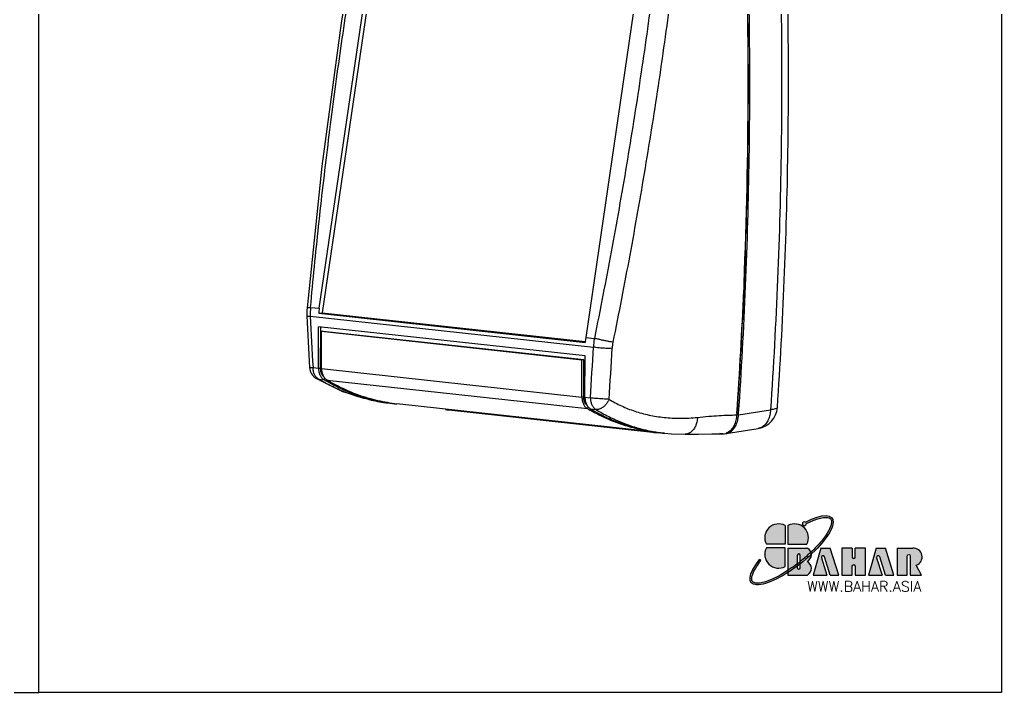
# Model space of a CAD drawing. Header units: millimetres. Extents: x -25 to 785, y -3301 to -3016.
# Drawn here: x 151.4 to 334.6, y -3272 to -3146.4 of the extents above; entities that cross this region are included whole.
import ezdxf
from ezdxf.enums import TextEntityAlignment as Align

# ---------------------------------------------------------------- set-up
doc = ezdxf.new("R2010")
doc.units = ezdxf.units.MM
doc.layers.add('from', color=7, linetype='Continuous')
doc.styles.add('BAHAR', font='romand.shx', dxfattribs={"width": 1.2, "bigfont": 'whgdtxt.shx'})

# ---------------------------------------------------------------- blocks, each defined once
blk = doc.blocks.new('*u3')
at = {"color": 7}
for p, q in [((-50.18124007318704, -51.37480355299977), (-33.344291864387, 63.39615990730044)), ((-32.58927541838705, 63.31348379130031), (-49.56099628898698, -52.37617277489971)), ((25.16208128001301, 56.98957138740025), (8.325133071112987, -57.78139207299955)), ((-52.08771647268702, -51.16603980369973), (-50.18124007318704, -51.37480355299977)), ((-52.15871697418697, -53.08450809179976), (10.019499910413, -59.8931723290998)), ((-50.29417735598702, -52.45058949939948), (-49.56099628898698, -52.37617277489971)), ((-50.29417735598702, -52.45058949939948), (8.210820323513019, -58.85702740259967)), ((-49.56099628898698, -52.37617277489971), (8.227559824513037, -58.70415860419962)), ((-50.34471743968703, -64.53126715469989), (-50.32699332468701, -55.43914945309962)), ((8.179379819713006, -61.84573797309986), (-50.32699332468701, -55.43914945309962)), ((-49.93465742508698, -55.48211117739947), (-49.95224182908703, -64.50255991929953)), ((-49.68362847758704, -64.60365798539988), (-49.66784497678702, -56.50703669769973)), ((-49.30996471898698, -56.44844974149964), (-49.66784497678702, -56.50703669769973)), ((7.516350243413001, -62.7688435561995), (-49.66784497678702, -56.50703669769973)), ((7.908876705613011, -62.71405044259973), (-49.30996471898698, -56.44844974149964)), ((8.325133071112987, -57.78139207299955), (10.23160947061297, -57.99015582229958)), ((8.161655704712985, -70.93785567469968), (8.179379819713006, -61.84573797309986)), ((-51.55546555428703, -64.39868732529976), (-50.34471743968703, -64.53126715469989)), ((-50.34471743968703, -64.53126715469989), (-49.95224182908703, -64.50255991929953)), ((-49.95224182908703, -64.50255991929953), (-49.67587188648702, -64.53282309249971)), ((-49.68362847758704, -64.60365798539988), (7.500566742613046, -70.86546484389964)), ((7.500566742613046, -70.86546484389964), (7.516350243413001, -62.7688435561995)), ((7.908876705613011, -62.71405044259973), (7.516350243413001, -62.7688435561995)), ((7.893042353212991, -70.83675760859978), (7.908876705613011, -62.71405044259973)), ((-50.76865666438698, -66.83353387619945), (-50.33569522188702, -66.95698217219979)), ((-49.12494710728697, -67.08956200159946), (-48.97355346608703, -66.72537188619981)), ((-50.33570745598701, -66.9569748338995), (-49.12494710728697, -67.08956200159946)), ((-48.46385814518703, -67.1619528322999), (8.720337075012992, -73.42375969079967)), ((7.893042353212991, -70.83675760859978), (7.500566742613046, -70.86546484389964)), ((8.169412295813004, -70.86702078169947), (7.893042353212991, -70.83675760849974)), ((8.161655704712985, -70.93785567469968), (9.372403819312979, -71.0704355040998)), ((-33.775257798187, -72.31730068589968), (-33.82163789988698, -72.31133490239972)), ((23.04558553321294, -78.54542362139955), (-33.114884638587, -72.39571711699955)), ((8.871730716113007, -73.05956957539956), (8.720337075012992, -73.42375969079967)), ((50.42044896271301, -73.17293464319982), (50.42044332301299, -73.17301734709963)), ((-21.742760509287, -73.71484289529963), (23.037594506613, -78.61839943019959)), ((9.381426037112988, -73.4961505215997), (10.592162010013, -73.62872309669956)), ((41.50918628391298, -74.71364317519965), (41.50245143191302, -74.81228292279957)), ((41.52732438311301, -74.44730938109979), (41.50918628391298, -74.71364317519965)), ((41.54983282411297, -74.44744783959959), (41.53159076581301, -74.71485591439978)), ((41.89320622891296, -74.81002038489987), (48.91225043491301, -73.66652193669961)), ((41.89320622891296, -74.81002038489987), (41.91648042801296, -74.46867705319983)), ((24.07002638411302, -78.65149837509944), (24.023646282313, -78.64553259159948)), ((25.62042494451299, -78.82737472739973), (24.73039954361298, -78.72991480619976)), ((25.62005962641297, -78.82733473399958), (27.15478446511304, -78.96240635829963)), ((27.15478446511304, -78.96240635829963), (30.171177217413, -79.03974974979974)), ((36.02690654781298, -78.96665102349971), (38.46404846341301, -78.94597462319962)), ((37.778586005813, -78.84018966159965), (38.46737307921302, -78.91561350219945)), ((38.59969478571298, -78.93010304719974), (39.18772155121297, -78.91583389059952)), ((39.18764381301298, -78.91517158749957), (46.23371603951301, -77.77041381319987))]:
    blk.add_line(p, q, dxfattribs=at)
for points in [[(-34.39499108748703, 73.49247931980017), (-40.304255229087, 42.6115619537004), (-45.392453200087, 11.29019631350047), (-49.59205336578702, -20.13159406389968), (-52.86693733318702, -51.28391795209973)], [(-52.86693668218697, -51.2839172189997), (-52.902303395187, -51.78132333449958), (-52.91827120078699, -52.57265900989978), (-52.90433588188699, -53.04504576719955)], [(-50.796837189087, -66.81826768419978), (-45.04616522728702, -69.65746805209983), (-38.65544146588701, -71.58554787279945), (-34.65687438208704, -72.22686449579987)], [(30.17123238721297, -79.03974893339955), (33.08751781151301, -78.99964636129971), (36.02690654781298, -78.96665102349971)]]:
    blk.add_lwpolyline(points, dxfattribs=at)
for centre, radius, start, end in [((-1039.922987319987, -1.646992627899635), 1083.9333139839, 357.6607339380001, 2.129771096813242), ((-1016.286939280687, -2.446177763099513), 1060.2843106025, 356.1061895445035, 357.5686330530883), ((-38.45978861838705, -52.63090751329946), 13.7064362804, 173.864825821894, 181.8964918956077), ((1039.610123315813, -0.4828963468999063), 1093.7781425254, 182.7544431011973, 183.3495948774137), ((1037.220671216013, -0.6739078418995632), 1090.6394097363, 182.7544054690898, 183.3496328341969), ((23.08539001381303, -60.38649664479954), 13.0752267706, 169.4395352605987, 177.8377300681056), ((-1040.593159355087, -4.676633882999795), 1052.0626497539, 356.3817609080045, 356.9915015629886), ((-1040.862727692387, -4.714188675199694), 1056.4458175061, 356.381760907691, 356.9915015635887), ((23.27036138031298, -60.64616287459967), 9.1562007434, 168.5304080202137, 176.9611995437072), ((-49.304688959087, -64.21515211289989), 2.9998422836, 183.3475751316087, 240.186408403893), ((-46.67406233228701, -64.5090858522999), 3.2781859924, 179.8859403748035, 182.2717893255081), ((-49.31457469748705, -64.23343540879978), 2.9790705641, 240.1765468237039, 240.7842849255078), ((-47.17947785278699, -65.17947679809959), 2.3697874962, 219.4098926870119, 221.0203349702923), ((-47.22141846908698, -65.2161341715996), 2.3140850643, 221.0171067788112, 223.7102851182902), ((-28.15254625618701, -32.05693321439958), 40.8304626131, 239.0930102062004, 239.9638162904955), ((-47.47480402948702, -65.51197819209983), 1.9237058916, 233.7353282412049, 239.0600123892084), ((11.17122184981298, -70.8432835415997), 3.2781859922, 179.8859403748035, 182.2717893256126), ((-30.43108204478699, -33.61373449189978), 38.8438631341, 257.4288175058045, 258.2948645080999), ((-30.44026495778701, -33.65986484899986), 38.7968319131, 258.2943228884957, 263.7390666048998), ((-29.82625383048696, -36.22131653779979), 36.3173819852, 262.3609773454019, 262.6334803798009), ((-29.15737327168699, -36.23554769119983), 36.3760606365, 261.3184947934009, 262.6330546630016), ((-29.82078018088703, -36.17737590099978), 36.3616617577, 262.6338040728007, 263.7553756705012), ((-29.81384922958699, -36.1156994248995), 36.4237261844, 263.7550908664983, 263.9000144776016), ((-29.15924952498699, -36.24595207309949), 36.3655018269, 262.7075608273991, 263.7553376385009), ((-29.80915722358702, -36.0708915084997), 36.4687789878, 263.9001653348009, 264.7974583096981), ((10.66580632981299, -71.5136744870997), 2.3697874967, 219.409892687187, 221.0203349701906), ((10.62386571301295, -71.5503318609999), 2.3140850641, 221.0171067787073, 223.7102851183961), ((45.43186833131301, -72.8351189983996), 5.0000094656, 279.2283287598015, 356.1140740492094), ((-22.442753445687, -73.83487090799963), 0.7102090887000001, 9.72990038950622, 16.33331515179288), ((29.69273792581305, -38.3911309041996), 40.8304626125, 239.093010206101, 239.9638162904955), ((10.370480152813, -71.84617588139963), 1.9237058916, 233.7353282412049, 239.0600123893106), ((30.30256224341298, -38.55056529669946), 40.7294471712, 239.091991176102, 240.6918073231908), ((35.13543087751299, -74.27776219009957), 6.4110773227, 355.1943414535983, 356.0906620607022), ((34.61339293531296, -74.31249842049965), 7.2967944808, 355.6098054641912, 356.0903321920911), ((22.33760146921304, -78.73842743199975), 0.7102091056000001, 9.729900017692708, 16.33331458740734), ((25.23653156901298, -54.54880209429984), 24.1740292441, 266.1611755886003, 267.8014179641006), ((28.03143495241301, -42.44989711599965), 36.4237261826, 263.7550908664983, 263.9000144776016), ((28.68603465721299, -42.58014976289951), 36.3655018264, 262.7075608273991, 263.7553376385009), ((28.03612695861295, -42.40508919769945), 36.4687789878, 263.9001653348009, 264.7974583096981), ((29.34703478461302, -44.78588229479965), 34.2448536095, 261.7388082757997, 262.254657872797), ((29.35167134771302, -44.75114415749977), 34.2798996972, 262.254803968899, 263.7419187452993), ((38.44549737951297, -76.73920844899976), 2.2065132365, 270.4823335406019, 284.6516356774006), ((38.44470083531297, -76.74488336339982), 2.2012254456, 284.7090573701083, 288.5626722897989), ((38.42268419121297, -76.67801408079958), 2.2716247769, 288.5521788744073, 290.322619232292), ((38.84099968361301, -76.7588067867996), 2.1837222458, 279.1316429006948, 284.685530599307)]:
    blk.add_arc(centre, radius, start, end, dxfattribs=at)
for centre, major_axis, ratio, start_param, end_param in [((-42.70219164338698, -52.68633518409979), (1.0749578241, 9.942059377), 0.7586179859000003, 1.5207788765, 1.6290018093), ((15.56907491561299, -59.06717896769987), (1.1010354284, 9.9392048929), 0.7349952226, 1.5227392383, 1.6309621711)]:
    blk.add_ellipse(centre, major_axis=major_axis, ratio=ratio, start_param=start_param, end_param=end_param, dxfattribs=at)
for points, start_tangent, end_tangent in [([(-52.08771647268702, -51.16603980369973), (-51.23982704218702, -42.2426664091995), (-50.319246562687, -33.31904952579953), (-49.32612372868698, -24.39667416189968), (-48.260607503887, -15.47690128589966), (-47.12285918268702, -6.56109852119971), (-45.91305172508703, 2.349367026400159), (-44.63136975028704, 11.25312873980056), (-43.278009456787, 20.14882117990055), (-41.85317859848703, 29.03508019010042), (-40.35709650938702, 37.91054285210021), (-38.78999391718702, 46.77384847590019), (-37.15211313958702, 55.62363771780019), (-35.44371143918698, 64.45853546280023), (-33.66505887568701, 73.2771651476005)], (0.09057321073345714, 0.9958897998761876), (0.2016372984790482, 0.9794602594603169)), ([(41.77983170531297, 67.49075041950027), (43.22030423841301, 38.91267396420017), (43.91339241101304, 10.34674164120042), (43.85783057651298, -18.15957802849971), (43.05370481951297, -46.56158898489957), (41.52732438311301, -74.44730938109979)], (0.06334764289641312, -0.9979915210759401), (-0.06781913882574578, -0.9976976317546986)), ([(41.91648042801296, -74.46867705319983), (43.44553172721299, -46.54921953849953), (44.250223341913, -18.13657869659983), (44.30581444191301, 10.3805475170002), (43.61221749061298, 38.95725455910042), (42.17295530551297, 67.51057859600041)], (0.06786423680270774, 0.9976945651667077), (-0.06333721711417677, 0.9979921827991598)), ([(49.18776008701298, 67.66443789770028), (50.58432961121298, 39.94674150740047), (51.27753271081303, 12.22853510250025), (51.25908822871298, -15.90996434979979), (50.46891366621298, -44.99328328759975), (48.91225043491301, -73.66652193669961)], (0.06294553181954969, -0.9980169637956832), (-0.06775238371993343, -0.9977021672324196)), ([(50.42038420171303, -73.17388968879959), (51.94856633091297, -45.17446535569979), (52.74075885501298, -17.03057439389977), (52.79582013751298, 11.21453717160057), (52.11372673121298, 39.51757717070041), (50.69556640971302, 67.83516563020021)], (0.0677523837287688, 0.9977021672318197), (-0.06294553182873268, 0.9980169637951041)), ([(28.32596585951296, 66.48899890070015), (27.43549352211301, 56.87947506490036), (26.46067879251302, 47.26927890630031), (25.40170338581299, 37.66025502030016), (24.25875152801302, 28.05410379620025), (23.03202434621301, 18.45253543930039), (21.72173857361298, 8.857258832400476), (20.32812668731299, -0.7300179001995275), (18.85143668731303, -10.30758879479981), (17.29193218771297, -19.87374942529959), (15.649892289413, -29.4267976991996), (13.92561154221301, -38.96503414589961), (12.11939740841296, -48.48677476659941), (10.23160947061297, -57.99015582229958)], (-0.08793810164144006, -0.9961259409731782), (-0.1990664780321453, -0.9799859883303831)), ([(32.38820817821295, 66.16603689400017), (31.500039299913, 56.51691689570043), (30.52719401291301, 46.86722462080024), (29.46984349171305, 37.21869934710048), (28.32817161651303, 27.57304845550016), (27.10237910721298, 17.93198919150018), (25.79268240131296, 8.297237478200259), (24.39931372921302, -1.329491514199617), (22.92252091501302, -10.94648477869987), (21.36256745961299, -20.55203084419963), (19.71973241991304, -30.14442057649967), (17.99431035691305, -39.72194746479954), (16.18660883501298, -49.28292053959967), (14.29698757571299, -58.82546828229988)], (-0.08732634112602687, -0.9961797579481029), (-0.1984796602122526, -0.9801050068650954)), ([(43.107038716413, -45.88941421079971), (43.04285596771297, -47.42622010229979)], (-0.04100718627062764, -0.999158851571744), (-0.04244766226424478, -0.9990986918059199)), ([(-52.86316226078702, -51.28575821459981), (-52.78984512358699, -51.22939183739982), (-52.52471067538704, -51.18569940299949), (-52.08771647268702, -51.16603980369973)], (0.4383437201273611, 0.8988074226578829), (0.9999052235631533, 0.01376749400293442)), ([(-52.90099203608702, -53.04172902339951), (-52.83546775358701, -53.06590608759961), (-52.58228082768699, -53.08094240199989), (-52.15871697418697, -53.08450809179976)], (0.7042005468873106, -0.7100011195509575), (0.9999893736930898, 0.004610043481562302)), ([(14.296987567413, -58.8254682802999), (13.66044216681303, -58.70822107389949), (12.944615227913, -58.56963516689984), (12.196010070113, -58.41871372029982), (11.463259419113, -58.26526126429962), (10.793966005313, -58.1192467515998), (10.23161007991303, -57.99015592979958)], (-0.9844655414929683, 0.1755778961400236), (-0.9729751370490782, 0.2309099016593431)), ([(14.127058286813, -60.16077363099976), (13.47919966831302, -60.18651919089962), (12.754335750613, -60.18187939729978), (11.99864378501297, -60.14714982559963), (11.26026492021299, -60.08454291259977), (10.58623738161299, -59.99804701439962), (10.019499910413, -59.8931723290998)], (-0.9976862027557586, -0.067987063701822), (-0.9758878344644123, 0.218272615195677)), ([(-52.29693753358697, -64.38724938339965), (-52.23086106658701, -64.40297799319978), (-51.978046824187, -64.40693796449978), (-51.55546555428703, -64.39868732529976)], (0.7794511891275107, -0.6264629628060304), (0.9995938463576373, 0.02849811088378007)), ([(-50.33570748548698, -66.95697483059985), (-50.83925688088698, -66.52986988929979), (-51.22800056788697, -65.9295769045998), (-51.47284267988698, -65.20101376469984), (-51.55546555428703, -64.39868732529976)], (-0.8580040432925683, 0.5136429320973905), (0.001949389796232509, 0.9999980999379062)), ([(-50.34471743968703, -64.53126715469989), (-50.262095482787, -65.33358930479972), (-50.01725598488702, -66.06214932689954), (-49.628516239487, -66.66244111409969), (-49.12494710728697, -67.08956200159946)], (-0.001949389786886579, -0.9999980999379243), (0.8580059888125673, -0.5136396822304218)), ([(-49.94967178078696, -64.63903253919943), (-49.82984446138698, -65.38274622029985), (-49.47538107788705, -66.12618276999956), (-49.20913636758701, -66.42875329709977)], (0.0396846231919546, -0.999212255070019), (0.7352599015618924, -0.6777852736340592)), ([(-49.68362847758704, -64.60365798539988), (-49.601006520787, -65.4059801354997), (-49.35616702278696, -66.13454015769958), (-49.01043247488701, -66.68396938679962)], (-0.001949389780907377, -0.999998099937936), (0.6349023561793935, -0.772592388079157)), ([(-48.89413892428701, -66.81519513469948), (-48.612707104587, -67.06304909599976)], (0.6910935324742103, -0.7227653349271239), (0.8066297262511143, -0.5910570909210484)), ([(-38.88554077528704, -71.52636867569981), (-39.53506124498699, -71.37566354219962), (-41.24833415008698, -70.92099860229973), (-42.90406861168697, -70.40042981429951), (-44.50237818538699, -69.81876169309953), (-46.04385678528701, -69.18017906239947), (-47.52747551268703, -68.48921727789957), (-48.95693941918699, -67.74777076849978), (-50.33570745598701, -66.9569748338995)], (-0.9760263855803041, 0.2176522332783375), (-0.8570928743102492, 0.5151619209594158)), ([(-34.65397609508699, -72.21639025629975), (-39.52381355828697, -71.22262700759984), (-44.42261806218698, -69.49981341409966), (-48.59010434708699, -67.40425130899985)], (-0.9911252793455921, 0.1329311123933074), (-0.8657131868629927, 0.5005403860744116)), ([(-34.64803884748699, -72.19483548949984), (-38.86272459618704, -71.29501783829983), (-43.76152910018698, -69.57220424479965), (-48.46385814518703, -67.1619528322999)], (-0.9885438051155263, 0.1509342418661737), (-0.8580059888087863, 0.513639682236738)), ([(7.500566742613046, -70.86546484389964), (7.583188699412972, -71.66778699399947), (7.828028197413005, -72.3963470161998), (8.216767942812965, -72.9966388032999), (8.720337075012992, -73.42375969079967)], (-0.001949389786886579, -0.9999980999379243), (0.8580059888125673, -0.5136396822304218)), ([(8.636147814612968, -72.76295098629953), (8.369903104312982, -72.46038045929981), (8.01543972091298, -71.71694390959965), (7.895612401413018, -70.97323022839964)], (-0.7352599015618924, 0.6777852736340592), (-0.0396846231919546, 0.999212255070019)), ([(8.161655704712985, -70.93785567469968), (8.244277661513024, -71.7401778247995), (8.489117159413013, -72.46873784689978), (8.834851707413009, -73.01816707599983)], (-0.001949389780907377, -0.999998099937936), (0.6349023561793935, -0.772592388079157)), ([(9.372403819312979, -71.0704355040998), (9.455026688012993, -71.87276191709952), (9.699868814213005, -72.60132510139965), (10.08861248491303, -73.20161805919952), (10.59216203911296, -73.62872309979957)], (-0.001949389783213426, -0.9999980999379315), (0.8580040672295284, -0.5136428921123968)), ([(13.47726622341298, -71.38460421949958), (12.83654129681298, -71.34556560689953), (12.11584696511301, -71.30302334509952), (11.36136136531297, -71.25522107519964), (10.62138061881296, -71.20087827649968), (9.943645916512992, -71.13930056049958), (9.372403819312979, -71.0704355040998)], (-0.9968002251325574, 0.07993316693139908), (-0.9889312755942754, 0.1483742974759419)), ([(8.951145258012957, -73.14939282399973), (9.232577077713017, -73.39724678519951)], (0.6910935324742103, -0.7227653349271239), (0.8066297262511143, -0.5910570909210484)), ([(13.47726622341298, -71.38460421949958), (13.312478926013, -71.71179726909986), (13.12155830121299, -72.0277327351996), (12.90796672961301, -72.32638202559974), (12.67584553791301, -72.60223553809965), (12.42945186811301, -72.85089021289969), (12.17179102011301, -73.06985190489968), (11.90575396251302, -73.25675783329962), (11.63534968891298, -73.40869168659947), (11.36485472961294, -73.52322828559954), (11.09826534051297, -73.59870854819974), (10.839450825813, -73.63405276629965), (10.59217415171304, -73.62873035099983)], (-0.4127049671636244, -0.9108647594887355), (-0.9943644787463828, 0.1060154866396149)), ([(13.47726622341298, -71.38460421949958), (14.80731774331298, -72.1369851577997), (16.18655253991301, -72.81996465919974), (17.61774571381301, -73.4325797327997), (19.103782085413, -73.97345037779951), (20.64286845801297, -74.43903250359972), (22.23497616381303, -74.82644178579949), (23.87969555751295, -75.13258614299957), (25.57697687741302, -75.35435517769974), (27.32714715151303, -75.48852767659946), (29.13042245561303, -75.5316845514999), (30.98777112891298, -75.48020838269986), (32.87368076021301, -75.3329232105998)], (0.8577867138945939, -0.5140057912766297), (0.9947640624175709, 0.1021981414825701)), ([(50.41748033301297, -73.17320293069952), (50.41663495481299, -73.19801179089973), (50.20713226951301, -73.39336416709966), (49.69299701281295, -73.55309942309987), (48.91225043351301, -73.66652195719962)], (0.06251139881090469, -0.9980442500303803), (-0.9952389562684844, -0.09746496768387025)), ([(-22.45967436418698, -73.56175302769952), (-22.42823589738703, -73.5871808439997), (-22.17426633718702, -73.6542207937996), (-21.742760509287, -73.71484289529963)], (0.7256245337657539, -0.6880908631839492), (0.9940579746132909, -0.108851932034862)), ([(24.06931482731295, -78.65748517619977), (23.36255732031299, -78.57314176089949), (18.32147062401305, -77.5568246967996), (13.42266612001299, -75.83401110329987), (9.25517983521297, -73.73844899829965)], (-0.9940659989825704, 0.1087786268840738), (-0.8657131868602634, 0.5005403860791324)), ([(24.023646282313, -78.64553259159948), (18.98255958611298, -77.62921552759963), (14.08375508211299, -75.90640193409945), (10.365206913713, -74.06661419479951)], (-0.9917462978145027, 0.128215758669626), (-0.8720120007859887, 0.4894844946320743)), ([(10.592162010013, -73.62872309669956), (11.97785796131302, -74.42042657089951), (13.39183832141299, -75.16014317489953), (14.83934622471304, -75.84711457239973), (16.32611599091297, -76.47969402849958), (17.85326554021299, -77.05355190989985), (19.423835850513, -77.56478097139961), (21.04062731481298, -78.0088683214999), (22.70693020851297, -78.38089265409963), (24.42653113691301, -78.67538867339954)], (0.8589017227644447, -0.5121404403406054), (0.9896232716551899, -0.143686395314513)), ([(32.87368076021301, -75.3329232105998), (32.73355877821302, -76.37864157529975), (32.41862574051299, -77.31678980529978), (31.94784189271297, -78.09088759329961), (31.34955032461301, -78.6543311293999), (30.65977060311297, -78.9731988364997), (30.17122760521301, -79.03945118899946)], (-0.04536276063829852, -0.9989705801209927), (-0.9998710484423486, -0.01605884450383911)), ([(32.87368076021301, -75.3329232105998), (35.36156609431299, -75.10206923659962), (37.61612524071296, -74.94319160959958), (39.65121667631303, -74.84930269399956), (41.50245242811297, -74.81227588809952)], (0.994765982371533, 0.102179451536985), (0.9999820638066481, 0.00598932926102467)), ([(41.50245143191302, -74.81228292279957), (41.32547211161301, -75.96871285879979), (40.95655950291302, -77.02799696439979), (40.42856952431299, -77.88846813679947), (39.768404845813, -78.51537244429983), (39.211632843313, -78.80823452749974)], (-0.06816547425691216, -0.9976740289890935), (-0.9377701729172171, -0.3472565374284737)), ([(39.39460311121297, -78.8711907697998), (40.15899020001297, -78.51283260899982), (40.81891619741299, -77.88637513369986), (41.34697324931301, -77.02619053419949), (41.716126866813, -75.96669215869952), (41.888777651613, -74.87105631749955)], (0.9672816263260005, 0.2537050558663103), (0.07655293039751333, 0.9970655188339198)), ([(48.91225043351301, -73.66652195719962), (48.76846836201298, -74.82924367919986), (48.42539606381303, -75.87285960259987), (47.903524775113, -76.7350359846996), (47.23402514971298, -77.36427621689973), (46.456885478613, -77.72299664619959), (46.233672157613, -77.77014161189982)], (-0.03353170412633324, -0.9994376542928449), (-0.9872533965415708, -0.1591563100135592)), ([(23.037594506613, -78.61839943019959), (23.61808008911299, -78.66859282099949)], (0.9940580182985175, -0.1088515330917512), (0.9977020498624212, -0.06775411205471489))]:
    blk.add_spline(points, degree=3, dxfattribs=dict(at, start_tangent=start_tangent, end_tangent=end_tangent))
blk = doc.blocks.new('*u1')
at = {"layer": 'from'}
h = blk.add_hatch(color=5, dxfattribs=at)
h.set_gradient(color1=(0, 0, 255), color2=(204, 204, 255), rotation=270, one_color=1, tint=0.8999999761581421, name='HEMISPHERICAL')
edge = h.paths.add_edge_path()
edge.add_arc((-3.947377463363409, 3.919836792902174), 0.2482878260857693, 53.71062034262376, 361.7776361213936)
edge.add_spline(control_points=[(-3.699209127140875, 3.927538836690587), (-3.568289864129383, 3.994982943512014), (-3.43942523693886, 4.058497598893837), (-2.808770249534973, 4.354591800153344), (-2.344710017619036, 4.524517639924284), (-1.665778817703995, 4.688172893845945), (-1.417475863663185, 4.717318612318536), (-1.06966832164062, 4.705341418591956), (-0.949120531106928, 4.680192812679252), (-0.7722546187064836, 4.606662436678675), (-0.7126525392845906, 4.561426736469571), (-0.6682407273738136, 4.505950230183203), (-0.6259252720474251, 4.453092363716564), (-0.5958130355629692, 4.388905594813536), (-0.5623097020320529, 4.218233218836303), (-0.5603672138786351, 4.111896891535253), (-0.5971270341456147, 3.860279329118271), (-0.6357234501315361, 3.715497047366625), (-0.8191903445904245, 3.227605217468295), (-1.033699599599458, 2.837087326072265), (-1.623459498900047, 1.990190723574528), (-1.998247951636586, 1.533422662574026), (-2.647985288181644, 0.8396193823750764), (-2.878301746048237, 0.6076265347516028), (-3.119917618223553, 0.3771721482428347)], knot_values=[5.294493147088495, 5.294493147088495, 5.294493147088495, 5.294493147088495, 5.376276978369132, 5.376276978369132, 5.702774586175809, 5.702774586175809, 5.939247505255878, 5.939247505255878, 6.116057705521639, 6.116057705521639, 6.283185307179586, 6.283185307179586, 6.283185307179586, 6.442424037998572, 6.442424037998572, 6.601662768817559, 6.601662768817559, 6.760901499636545, 6.760901499636545, 7.088368134454446, 7.088368134454446, 7.415834769272347, 7.415834769272347, 7.578603123831743, 7.578603123831743, 7.578603123831743, 7.578603123831743], degree=3, periodic=0)
edge.add_ellipse((-4.752229623251424, 0.01636535286183971), major_axis=(1.70059004294863, 0.07285025234541118), ratio=0.6717796848064918, start_angle=362.4924436250314, end_angle=374.723334373193, ccw=False)
edge.add_ellipse((-5.530106176819572, 0.6137755362278767), major_axis=(5.031514206618635, 4.027987296422438), ratio=0.3075491857781891, start_angle=-75.30393352368723, end_angle=56.66872087446004)
edge = h.paths.add_edge_path()
edge.add_ellipse((-5.530106176819572, 0.6137755362278767), major_axis=(5.031514206618635, 4.027987296422438), ratio=0.3075491857781891, start_angle=-233.4454895264174, end_angle=-108.8635032353124)
edge.add_line((-5.984598821918553, -2.152859511904467), (-5.984598821918553, -1.893939178722462))
edge.add_spline(control_points=[(-5.984598821919008, -1.893939178722576), (-6.497197189613871, -2.228276400391564), (-7.003997826834166, -2.522002745730219), (-8.099632014930648, -3.071084875271936), (-8.668203865680425, -3.288495386955105), (-9.40279789440774, -3.460828301431661), (-9.63700629161076, -3.488239680843662), (-9.980745376274626, -3.479403658211709), (-10.10495340411717, -3.454517101912074), (-10.27587780758176, -3.384671290129404), (-10.33229411662023, -3.344987353841361), (-10.41846125188431, -3.250612899562157), (-10.44969983205874, -3.194868179103196), (-10.49090458382079, -3.048516250226385), (-10.4996946020683, -2.957540124223328), (-10.48331417734471, -2.73936385875902), (-10.45808276834532, -2.612682734365308), (-10.32357575650076, -2.182794994038545), (-10.1533746691548, -1.83470210924213), (-9.752606791192193, -1.206561469423605), (-9.565264984808891, -0.9461818942992295), (-9.351747164248536, -0.677452519646863)], knot_values=[8.160227934090228, 8.160227934090228, 8.160227934090228, 8.160227934090228, 8.461180005563751, 8.461180005563751, 8.851591972219353, 8.851591972219353, 9.075191577310088, 9.075191577310088, 9.255280789852645, 9.255280789852645, 9.404794849155891, 9.404794849155891, 9.554308908459138, 9.554308908459138, 9.703822967762385, 9.703822967762385, 9.853337027065631, 9.853337027065631, 10.15998804390186, 10.15998804390186, 10.3575694640341, 10.3575694640341, 10.3575694640341, 10.3575694640341], degree=3, periodic=0)
edge.add_line((-9.351747164248536, -0.6774525196466357), (-9.521931888479685, -0.5422000659290234))
edge = h.paths.add_edge_path()
edge.add_spline(control_points=[(-4.722465923181062, -0.9960164663203841), (-4.987822901226082, -1.200666331124353), (-5.256990089561441, -1.397998739124205), (-5.679340352418876, -1.691583066994212), (-5.832225734669009, -1.794555337768998), (-5.984598821918553, -1.893939178722576)], knot_values=[7.9128983376437, 7.9128983376437, 7.9128983376437, 7.9128983376437, 8.070768038908149, 8.070768038908149, 8.160227934090228, 8.160227934090228, 8.160227934090228, 8.160227934090228], degree=3, periodic=0)
edge.add_line((-5.984598821918553, -1.89393917872269), (-5.984598821918553, -2.152859511904467))
edge.add_ellipse((-5.530106176819572, 0.6137755362278767), major_axis=(5.031514206618635, 4.027987296422438), ratio=0.3075491857781891, start_angle=-108.8635032353124, end_angle=-94.86485299394309)
edge.add_line((-4.722465923181062, -1.269684279870944), (-4.722465923181062, -0.9960164663202704))
edge = h.paths.add_edge_path()
edge.add_spline(control_points=[(-3.119917618223553, 0.3771721482428347), (-3.364398302064728, 0.143985290522437), (-3.620447940467329, -0.087626407083917), (-4.102600010766309, -0.501415918986936), (-4.326063274300395, -0.6851232535867666), (-4.55288522725823, -0.8638263253650393)], knot_values=[7.578603123831743, 7.578603123831743, 7.578603123831743, 7.578603123831743, 7.743301404090247, 7.743301404090247, 7.87915849656519, 7.87915849656519, 7.87915849656519, 7.87915849656519], degree=3, periodic=0)
edge.add_line((-4.55288522725823, -0.8638263253650393), (-4.55288522725823, -1.139682992755922))
edge.add_ellipse((-5.530106176819572, 0.6137755362278767), major_axis=(5.031514206618635, 4.027987296422438), ratio=0.3075491857781891, start_angle=-92.96123050999155, end_angle=-75.30393352368723)
edge.add_ellipse((-4.752229623251424, 0.01636535286183971), major_axis=(1.70059004294863, 0.07285025234541118), ratio=0.6717796848064918, start_angle=362.4924436250314, end_angle=374.723334373193)
edge = h.paths.add_edge_path()
edge.add_ellipse((-5.530106176819572, 0.6137755362278767), major_axis=(5.031514206618635, 4.027987296422438), ratio=0.3075491857781891, start_angle=-94.86485299394309, end_angle=-92.96123050999155)
edge.add_line((-4.55288522725823, -1.139682992755979), (-4.55288522725823, -0.8638263253650393))
edge.add_spline(control_points=[(-4.55288522725823, -0.8638263253650393), (-4.609216012103388, -0.9082068809342445), (-4.66575394997426, -0.9522787898699789), (-4.722465923181062, -0.9960164663203841)], knot_values=[7.87915849656519, 7.87915849656519, 7.87915849656519, 7.87915849656519, 7.9128983376437, 7.9128983376437, 7.9128983376437, 7.9128983376437], degree=3, periodic=0)
edge.add_line((-4.722465923181062, -0.9960164663203841), (-4.722465923181062, -1.269684279870944))
h = blk.add_hatch(color=22, dxfattribs=at)
h.set_gradient(color1=(204, 51, 0), color2=(255, 140, 102), one_color=1, tint=0.699999988079071, name='HEMISPHERICAL')
h.paths.add_polyline_path([(-6.321065925836592, 3.690659543198194, 0.7424509147391981), (-8.669529483928727, 1.366095169759433), (-6.321065925836592, 1.366095169759433)])
h = blk.add_hatch(color=164, dxfattribs=at)
h.set_gradient(color1=(35, 39, 169), color2=(98, 103, 223), one_color=1, tint=0.6299999952316284, name='HEMISPHERICAL')
h.paths.add_polyline_path([(-5.984598821918553, 3.69065954319913), (-5.984598821918553, 1.366095169759433), (-3.636135263825508, 1.366095169759433, 0.7424509147402115)])
h = blk.add_hatch(color=116, dxfattribs=at)
h.set_gradient(color1=(0, 127, 63), color2=(15, 255, 135), one_color=1, tint=0.5299999713897705, name='INVCURVED')
h.paths.add_polyline_path([(-6.321065925836592, 0.916665568080589), (-8.669529483928727, 0.9166655680805889, 0.7424509147401139), (-6.321065925836592, -1.407898805359848)])
h = blk.add_hatch(color=7, dxfattribs=at)
h.paths.add_polyline_path([(9.53479791241216, 0.8623310432418521), (7.59820917028037, 0.8623310432418521), (7.598209170279461, -2.467427300961731), (8.858739498224168, -2.467427300961731), (8.858739498224168, -0.1022484211075607, -1), (9.228320194146363, -0.1022484211075607), (9.228320194146818, -2.467427300961731), (10.62521689753112, -2.467427300961731), (9.980830900376077, -1.231682273085767, 0.888640598324019)])
h.paths.add_polyline_path([(6.153280571002597, -2.467427300961731), (7.208578673647025, -2.467427300961731), (6.142040893148533, 0.8631157036987815), (4.970790644065801, 0.8631157036987815), (4.036451433036746, -2.467427300961731), (5.73525256792891, -2.467427300961731), (5.049328323167629, -0.3346695186523903, -1), (5.42817061841879, -0.2128286244793571)])
h.paths.add_polyline_path([(3.655949941864947, 0.8631157036988952), (2.390724636068171, 0.8631157036988952), (2.390724636068171, -0.2366629261324533, -1), (2.021143940145066, -0.2366629261324533), (2.021143940145066, 0.8631157036988952), (0.7096679980072622, 0.8631157036988952), (0.7096679980072622, -2.467427300961731), (2.021143940145521, -2.467427300961731), (2.021143940145066, -1.358272510911888, -1), (2.390724636068171, -1.358272510911888), (2.390724636068171, -2.467427300961731), (3.655949941864947, -2.467427300961731)])
h.paths.add_polyline_path([(-0.7274443959345263, 0.8631157036988952), (-1.898694645019077, 0.8631157036987815), (-2.833033856045859, -2.467427300961731), (-1.134232721154603, -2.467427300961731), (-1.820156965915885, -0.3346695186523903, -1), (-1.441314670664724, -0.2128286244793571), (-0.7162047180818263, -2.467427300961731), (0.3390933845635118, -2.467427300961731)])
edge = h.paths.add_edge_path()
edge.add_ellipse((-4.752229623251424, 0.01636535286172602), major_axis=(1.700590042948567, 0.07285025234540898), ratio=0.6717796848064926, start_angle=310.6875853493812, end_angle=362.4924436249987)
edge.add_ellipse((-5.530106176819572, 0.613775536227763), major_axis=(5.031514206618616, 4.027987296422435), ratio=0.3075491857781892, start_angle=-91.83310403629338, end_angle=-75.30393352367503, ccw=False)
edge.add_line((-4.452885227257866, -1.061718889365579), (-4.452885227257866, -1.560745719257056))
edge.add_arc((-4.637675575219419, -1.560745719257056), 0.1847903479615525, -180, 0, ccw=False)
edge.add_line((-4.822465923180971, -1.560745719257056), (-4.822465923180971, -1.345057445187592))
edge.add_ellipse((-5.530106176819572, 0.613775536227763), major_axis=(5.031514206618616, 4.027987296422435), ratio=0.3075491857781892, start_angle=-108.86350323530002, end_angle=-95.98260157359857, ccw=False)
edge.add_line((-5.984598821919008, -2.152859511905604), (-5.984598821919008, -2.467427300961731))
edge.add_line((-5.984598821919008, -2.467427300961731), (-3.56628995074243, -2.467427300961731))
edge.add_ellipse((-4.752229623251424, -1.675009354556664), major_axis=(1.700590042948567, 0.07285025234540898), ratio=0.6717796848064919, start_angle=312.5448796111903, end_angle=406.0156262250296)
edge = h.paths.add_edge_path()
edge.add_arc((-4.637675575219419, -0.03080073831768004), 0.1847903479615525, 0, 180, ccw=False)
edge.add_line((-4.452885227257866, -0.03080073831768004), (-4.452885227258321, -0.7845426944084011))
edge.add_spline(control_points=[(-4.452885227258321, -0.7845426944089695), (-4.260355442647324, -0.6309345915075255), (-4.070499366304375, -0.4738667061516253), (-3.620447940467329, -0.087626407083917), (-3.364398302064274, 0.143985290522437), (-3.119917618223099, 0.3771721482429484)], knot_values=[7.578603123831685, 7.578603123831685, 7.578603123831685, 7.578603123831685, 7.694449888122688, 7.694449888122688, 7.859148168381251, 7.859148168381251, 7.859148168381251, 7.859148168381251], degree=3, periodic=0)
edge.add_ellipse((-4.752229623251424, 0.01636535286172602), major_axis=(1.700590042948567, 0.07285025234540898), ratio=0.6717796848064926, start_angle=374.7233343731916, end_angle=404.0560022707543)
edge.add_line((-3.564113265864307, 0.8631157036988952), (-5.984598821918553, 0.8631157036988952))
edge.add_line((-5.984598821918553, 0.8631157036988952), (-5.984598821918098, -1.893939178722462))
edge.add_spline(control_points=[(-5.984598821914915, -1.893939178720188), (-5.832225734666736, -1.794555337767406), (-5.679340352417967, -1.691583066993417), (-5.290795909184453, -1.421497857521786), (-5.055336361263926, -1.250000841543397), (-4.822465923182335, -1.072655103086845)], knot_values=[7.932695128270234, 7.932695128270234, 7.932695128270234, 7.932695128270234, 8.022155023451557, 8.022155023451557, 8.160227934089471, 8.160227934089471, 8.160227934089471, 8.160227934089471], degree=3, periodic=0)
edge.add_line((-4.822465923180971, -1.072655103085935), (-4.822465923180971, -0.03080073831779373))
for p, q in [((-6.321065925836592, 3.690659543198194), (-6.321065925836592, 1.366095169759433)), ((-5.984598821918553, 3.690659543198194), (-5.984598821918553, 1.366095169759433)), ((-6.321065925836592, 1.366095169759433), (-8.669529483928727, 1.366095169759433)), ((-5.984598821918553, 1.366095169759433), (-3.636135263825508, 1.366095169759433)), ((-6.321065925836592, 0.9166655680805889), (-8.669529483928727, 0.9166655680805889)), ((-6.321065925836592, -1.407898805358172), (-6.321065925836592, 0.9166655680805889)), ((-5.984598821918553, 0.8631157036988952), (-3.564113265866581, 0.8631157036988952)), ((-5.984598821918553, 0.8631157036988952), (-5.984598821918553, -2.467427300961731)), ((-1.898694645018622, 0.8631157036988952), (-2.833033856045859, -2.467427300961731)), ((-1.898694645018622, 0.8631157036988952), (-0.727444395934981, 0.8631157036988952)), ((0.3390933845635118, -2.467427300961731), (-0.727444395934981, 0.8631157036988952)), ((2.021143940145066, 0.8631157036988952), (0.7096679980072622, 0.8631157036988952)), ((0.7096679980072622, 0.8631157036988952), (0.7096679980072622, -2.467427300961731)), ((3.655949941864947, 0.8631157036988952), (2.390724636068171, 0.8631157036988952)), ((3.655949941864947, -2.467427300961731), (3.655949941864947, 0.8631157036988952)), ((4.970790644064891, 0.8631157036988952), (4.0364514330372, -2.467427300961731)), ((4.970790644064891, 0.8631157036988952), (6.142040893148987, 0.8631157036988952)), ((7.208578673647025, -2.467427300961731), (6.142040893148987, 0.8631157036988952)), ((7.598209170279915, 0.8623310432418521), (9.53479791241216, 0.8623310432418521)), ((7.598209170279915, 0.8623310432418521), (7.598209170279915, -2.467427300961731)), ((-9.351747164248081, -0.677452519646863), (-9.52193188847923, -0.5422000659290234)), ((10.62521689753112, -2.467427300961731), (9.980830900376077, -1.231682273085767)), ((-5.984598821918553, -2.467427300961731), (-3.566289950745613, -2.467427300961731)), ((-2.833033856045859, -2.467427300961731), (-1.134232721154603, -2.467427300961731)), ((-0.7162047180818263, -2.467427300961731), (0.3390933845635118, -2.467427300961731)), ((0.7096679980072622, -2.467427300961731), (2.021143940145066, -2.467427300961731)), ((2.390724636068171, -2.467427300961731), (3.655949941864947, -2.467427300961731)), ((4.0364514330372, -2.467427300961731), (5.73525256792891, -2.467427300961731)), ((6.153280571002142, -2.467427300961731), (7.208578673647025, -2.467427300961731)), ((7.598209170279915, -2.467427300961731), (8.858739498224168, -2.467427300961731)), ((9.228320194146818, -2.467427300961731), (10.62521689753112, -2.467427300961731))]:
    blk.add_line(p, q, dxfattribs=at)
blk.add_lwpolyline([(-4.452885227257866, -0.03080073831768004, 1), (-4.822465923180971, -0.03080073831768004), (-4.822465923180971, -1.560745719257056, 1), (-4.452885227257866, -1.560745719257056)], format="xyb", close=True, dxfattribs=at)
for points in [[(2.021143940145066, 0.8631157036988952), (2.021143940145066, -0.2366629261324533, 1), (2.390724636068171, -0.2366629261324533), (2.390724636068171, 0.8631157036988952)], [(8.858739498224168, -2.467427300961731), (8.858739498224168, -0.1022484211075607, -1), (9.228320194146363, -0.1022484211075607), (9.228320194146818, -2.467427300961731)], [(-0.7162047180813715, -2.467427300961731), (-1.441314670664724, -0.2128286244793571, 1), (-1.820156965915885, -0.3346695186523903), (-1.134232721154603, -2.467427300961731)], [(2.021143940145066, -2.467427300961731), (2.021143940145066, -1.358272510911888, -1), (2.390724636068171, -1.358272510911888), (2.390724636068171, -2.467427300961731)], [(6.153280571002142, -2.467427300961731), (5.42817061841879, -0.2128286244793571, 1), (5.049328323167629, -0.3346695186523903), (5.73525256792891, -2.467427300961731)]]:
    blk.add_lwpolyline(points, format="xyb", dxfattribs=at)
for centre, radius, start, end in [((-7.144033089012737, 2.173501337968787), 1.725990721691803, 61.52282887867653, 207.8911226336378), ((-5.161631658741044, 2.173501337968787), 1.725990721691803, 332.1088773663622, 118.4771711213235), ((-3.947377463363409, 3.919836792902061), 0.2482878260857812, 53.71062034257498, 1.777636121333872), ((-7.144033089012737, 0.1092593998712346), 1.725990721691803, 152.1088773663623, 298.4771711213235), ((9.633914919678318, -0.2110666879088967), 1.077964224996146, 288.773337194419, 95.27570286738245)]:
    blk.add_arc(centre, radius, start, end, dxfattribs=at)
at = {"layer": 'from', "extrusion": (0, 0, -0.9999999999999998)}
blk.add_ellipse((-5.530106176819572, 0.613775536227763), major_axis=(5.031514206618612, 4.027987296422431), ratio=0.3075491857781892, start_param=5.294129545026618, end_param=10.35757772334551, dxfattribs=at)
at = {"layer": 'from'}
for centre, ratio, start_param, end_param in [((-4.752229623251424, 0.01636535286172602), 0.6717796848064927, 5.422521309417598, 7.052107602070348), ((-4.752229623251424, -1.675009354556664), 0.671779684806492, 5.454937209464564, 7.086309492173401)]:
    blk.add_ellipse(centre, major_axis=(1.700590042948547, 0.07285025234540828), ratio=ratio, start_param=start_param, end_param=end_param, dxfattribs=at)
blk.add_open_spline([(-3.699209127140875, 3.927538836690474), (-3.568289864129383, 3.994982943512014), (-3.43942523693886, 4.058497598893723), (-2.808770249534973, 4.35459180015323), (-2.344710017619036, 4.524517639924284), (-1.665778817703995, 4.688172893845831), (-1.417475863663185, 4.717318612318309), (-1.06966832164062, 4.705341418591843), (-0.949120531106928, 4.680192812679138), (-0.7722546187064836, 4.606662436678562), (-0.7126525392845906, 4.561426736469343), (-0.6682407273738136, 4.505950230182975), (-0.6259252720474251, 4.453092363716451), (-0.5958130355629692, 4.388905594813536), (-0.5623097020320529, 4.21823321883619), (-0.5603672138786351, 4.111896891535139), (-0.5971270341456147, 3.860279329118157), (-0.6357234501315361, 3.715497047366512), (-0.8191903445904245, 3.227605217468181), (-1.033699599599458, 2.837087326072265), (-1.623459498900047, 1.990190723574528), (-1.998247951636586, 1.533422662574026), (-2.866269629909766, 0.6065307421055195), (-3.359334327970373, 0.1364648722494621), (-4.409980766230547, -0.765214294244629), (-4.967379341413107, -1.196684369710169), (-6.193258574583069, -2.048818160950191), (-6.862226901215308, -2.45095359210643), (-8.099632014930648, -3.071084875272049), (-8.668203865680425, -3.288495386955219), (-9.40279789440774, -3.460828301431661), (-9.63700629161076, -3.488239680843662), (-9.980745376274626, -3.479403658211709), (-10.10495340411717, -3.454517101912188), (-10.27587780758176, -3.384671290129518), (-10.33229411662023, -3.344987353841475), (-10.41846125188431, -3.25061289956227), (-10.44969983205874, -3.19486817910331), (-10.49090458382079, -3.048516250226498), (-10.4996946020683, -2.957540124223442), (-10.48331417734471, -2.73936385875902), (-10.45808276834532, -2.612682734365421), (-10.32357575650076, -2.182794994038659), (-10.1533746691548, -1.834702109242244), (-9.752606791192193, -1.206561469423718), (-9.565264984808891, -0.9461818942993432), (-9.351747164248536, -0.677452519646863)], degree=3, knots=[5.294493147088495, 5.294493147088495, 5.294493147088495, 5.294493147088495, 5.376276978369132, 5.376276978369132, 5.702774586175809, 5.702774586175809, 5.939247505255878, 5.939247505255878, 6.116057705521639, 6.116057705521639, 6.283185307179586, 6.283185307179586, 6.283185307179586, 6.442424037998572, 6.442424037998572, 6.601662768817559, 6.601662768817559, 6.760901499636545, 6.760901499636545, 7.088368134454446, 7.088368134454446, 7.415834769272347, 7.415834769272347, 7.743301404090247, 7.743301404090247, 8.070768038908149, 8.070768038908149, 8.461180005563751, 8.461180005563751, 8.851591972219353, 8.851591972219353, 9.075191577310088, 9.075191577310088, 9.255280789852645, 9.255280789852645, 9.404794849155891, 9.404794849155891, 9.554308908459138, 9.554308908459138, 9.703822967762385, 9.703822967762385, 9.853337027065631, 9.853337027065631, 10.15998804390186, 10.15998804390186, 10.3575694640341, 10.3575694640341, 10.3575694640341, 10.3575694640341], dxfattribs=at)
at = {"layer": 'from', "color": 7, "style": 'BAHAR'}
blk.add_text('WWW.BAHAR.ASIA', height=1.296677063600141, dxfattribs=at).set_placement((10.62521689753112, -4.928778017335389), align=Align.BOTTOM_RIGHT)
blk = doc.blocks.new('u5')
at = {"layer": 'Defpoints', "color": 2}
for points in [[(0, 251.2723202160018), (-179.6645073197643, 251.2723202160018), (-179.6645073197643, 0), (0, 0)], [(0, 251.2723202160018), (179.6645073197642, 251.2723202160018), (179.6645073197642, 0), (0, 0)]]:
    blk.add_lwpolyline(points, close=True, dxfattribs=at)
at = {"xscale": 0.85, "yscale": 0.85, "zscale": 0.85}
blk.add_blockref('*u3', (94.99146419305768, 115.3966967643737), dxfattribs=at)
at = {"layer": 'from', "xscale": 1.5, "yscale": 1.5, "zscale": 1.5}
blk.add_blockref('*u1', (148.8070986408978, 25.61828305679774), dxfattribs=at)

msp = doc.modelspace()

# ---------------------------------------------------------------- block references
msp.add_blockref('u5', (154.9468168328083, -3272.039848493375))

doc.saveas('drawing.dxf')
